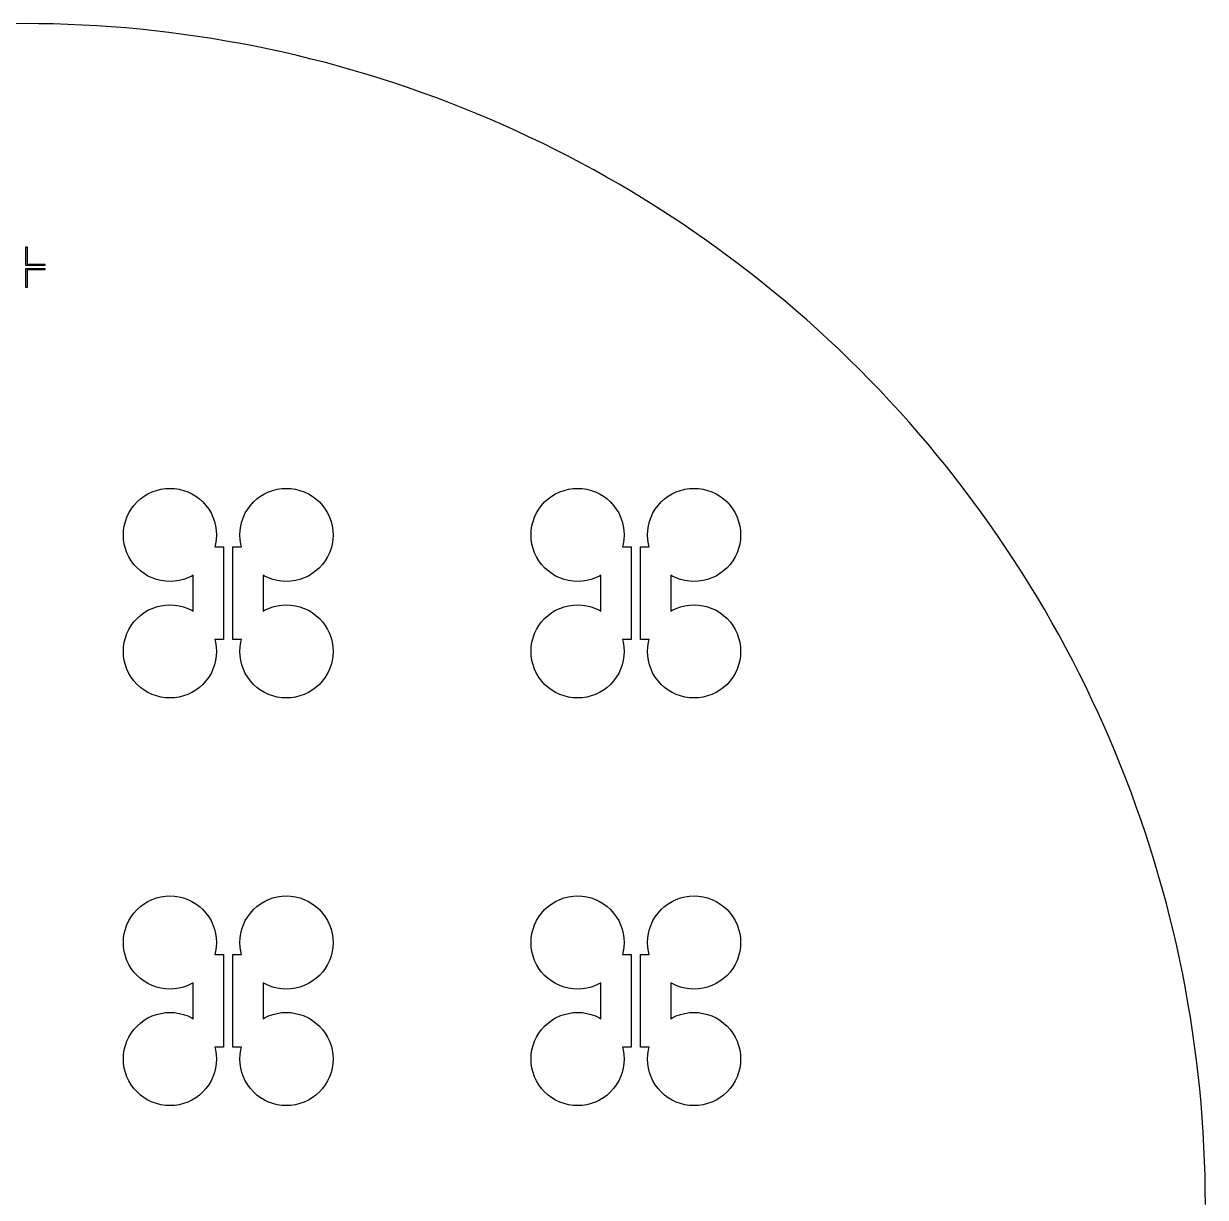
# Model space of a CAD drawing. Extents: x -18 to 83, y -18 to 83.
# Drawn here: x 32.2 to 83, y 32.6 to 83 of the extents above; entities that cross this region are included whole.
import ezdxf

# ---------------------------------------------------------------- set-up
doc = ezdxf.new("R2010")
doc.units = 0

msp = doc.modelspace()

# ---------------------------------------------------------------- linework, layer by layer
for p, q in [((32.25, 82.95), (31.6278, 82.9462)), ((32.8722, 82.9462), (32.25, 82.95)), ((33.4942, 82.9347), (32.8722, 82.9462)), ((34.1161, 82.9156), (33.4942, 82.9347)), ((34.7377, 82.8889), (34.1161, 82.9156)), ((35.3589, 82.8546), (34.7377, 82.8889)), ((35.9797, 82.8126), (35.3589, 82.8546)), ((36.5999, 82.763), (35.9797, 82.8126)), ((37.2195, 82.7059), (36.5999, 82.763)), ((37.8383, 82.6411), (37.2195, 82.7059)), ((38.4562, 82.5687), (37.8383, 82.6411)), ((39.0732, 82.4888), (38.4562, 82.5687)), ((39.6892, 82.4012), (39.0732, 82.4888)), ((40.3041, 82.3062), (39.6892, 82.4012)), ((40.9178, 82.2036), (40.3041, 82.3062)), ((41.5301, 82.0934), (40.9178, 82.2036)), ((42.1411, 81.9758), (41.5301, 82.0934)), ((42.7505, 81.8507), (42.1411, 81.9758)), ((43.3584, 81.7181), (42.7505, 81.8507)), ((43.9646, 81.578), (43.3584, 81.7181)), ((44.5691, 81.4306), (43.9646, 81.578)), ((45.1717, 81.2757), (44.5691, 81.4306)), ((45.7723, 81.1134), (45.1717, 81.2757)), ((46.3709, 80.9438), (45.7723, 81.1134)), ((46.9674, 80.7669), (46.3709, 80.9438)), ((47.5617, 80.5826), (46.9674, 80.7669)), ((48.1537, 80.3911), (47.5617, 80.5826)), ((48.7432, 80.1923), (48.1537, 80.3911)), ((49.3303, 79.9863), (48.7432, 80.1923)), ((49.9148, 79.7731), (49.3303, 79.9863)), ((50.4967, 79.5527), (49.9148, 79.7731)), ((51.0758, 79.3253), (50.4967, 79.5527)), ((51.652, 79.0907), (51.0758, 79.3253)), ((52.2254, 78.8491), (51.652, 79.0907)), ((52.7957, 78.6004), (52.2254, 78.8491)), ((53.363, 78.3448), (52.7957, 78.6004)), ((53.927, 78.0822), (53.363, 78.3448)), ((54.4878, 77.8128), (53.927, 78.0822)), ((55.0453, 77.5365), (54.4878, 77.8128)), ((55.5993, 77.2533), (55.0453, 77.5365)), ((56.1498, 76.9634), (55.5993, 77.2533)), ((56.6967, 76.6667), (56.1498, 76.9634)), ((57.2399, 76.3634), (56.6967, 76.6667)), ((57.7794, 76.0534), (57.2399, 76.3634)), ((58.315, 75.7368), (57.7794, 76.0534)), ((58.8467, 75.4137), (58.315, 75.7368)), ((59.3744, 75.0841), (58.8467, 75.4137)), ((59.898, 74.748), (59.3744, 75.0841)), ((60.4174, 74.4055), (59.898, 74.748)), ((60.9326, 74.0567), (60.4174, 74.4055)), ((61.4435, 73.7015), (60.9326, 74.0567)), ((61.95, 73.3402), (61.4435, 73.7015)), ((32.3125, 72.5625), (32.3125, 73.375)), ((32.3125, 73.375), (32.375, 73.375)), ((32.375, 73.375), (32.375, 72.625)), ((62.452, 72.9726), (61.95, 73.3402)), ((33.125, 72.5625), (32.3125, 72.5625)), ((32.375, 72.625), (33.125, 72.625)), ((33.125, 72.625), (33.125, 72.5625)), ((62.9494, 72.5989), (62.452, 72.9726)), ((63.4422, 72.2192), (62.9494, 72.5989)), ((32.3125, 71.625), (32.3125, 72.4375)), ((32.3125, 72.4375), (33.125, 72.4375)), ((33.125, 72.375), (32.375, 72.375)), ((32.375, 72.375), (32.375, 71.625)), ((33.125, 72.4375), (33.125, 72.375)), ((63.9304, 71.8334), (63.4422, 72.2192)), ((32.375, 71.625), (32.3125, 71.625)), ((64.4137, 71.4416), (63.9304, 71.8334)), ((64.8923, 71.044), (64.4137, 71.4416)), ((65.3659, 70.6405), (64.8923, 71.044)), ((65.8345, 70.2312), (65.3659, 70.6405)), ((66.298, 69.8162), (65.8345, 70.2312)), ((66.7565, 69.3956), (66.298, 69.8162)), ((67.2097, 68.9693), (66.7565, 69.3956)), ((67.6577, 68.5376), (67.2097, 68.9693)), ((68.1003, 68.1003), (67.6577, 68.5376)), ((68.5376, 67.6577), (68.1003, 68.1003)), ((68.9693, 67.2097), (68.5376, 67.6577)), ((69.3956, 66.7565), (68.9693, 67.2097)), ((69.8162, 66.298), (69.3956, 66.7565)), ((70.2312, 65.8345), (69.8162, 66.298)), ((70.6405, 65.3659), (70.2312, 65.8345)), ((71.044, 64.8923), (70.6405, 65.3659)), ((71.4416, 64.4137), (71.044, 64.8923)), ((71.8334, 63.9304), (71.4416, 64.4137)), ((72.2192, 63.4422), (71.8334, 63.9304)), ((72.5989, 62.9494), (72.2192, 63.4422)), ((37.7346, 62.8477), (37.9194, 62.9139)), ((37.9194, 62.9139), (38.1098, 62.9616)), ((38.1098, 62.9616), (38.304, 62.9904)), ((38.304, 62.9904), (38.5, 63)), ((38.5, 63), (38.696, 62.9904)), ((38.696, 62.9904), (38.8902, 62.9616)), ((38.8902, 62.9616), (39.0806, 62.9139)), ((39.0806, 62.9139), (39.2654, 62.8477)), ((42.7346, 62.8477), (42.9194, 62.9139)), ((42.9194, 62.9139), (43.1098, 62.9616)), ((43.1098, 62.9616), (43.304, 62.9904)), ((43.304, 62.9904), (43.5, 63)), ((43.5, 63), (43.696, 62.9904)), ((43.696, 62.9904), (43.8902, 62.9616)), ((43.8902, 62.9616), (44.0806, 62.9139)), ((44.0806, 62.9139), (44.2654, 62.8477)), ((55.2346, 62.8477), (55.4194, 62.9139)), ((55.4194, 62.9139), (55.6098, 62.9616)), ((55.6098, 62.9616), (55.804, 62.9904)), ((55.804, 62.9904), (56, 63)), ((56, 63), (56.196, 62.9904)), ((56.196, 62.9904), (56.3902, 62.9616)), ((56.3902, 62.9616), (56.5806, 62.9139)), ((56.5806, 62.9139), (56.7654, 62.8477)), ((60.2346, 62.8477), (60.4194, 62.9139)), ((60.4194, 62.9139), (60.6098, 62.9616)), ((60.6098, 62.9616), (60.804, 62.9904)), ((60.804, 62.9904), (61, 63)), ((61, 63), (61.196, 62.9904)), ((61.196, 62.9904), (61.3902, 62.9616)), ((61.3902, 62.9616), (61.5806, 62.9139)), ((61.5806, 62.9139), (61.7654, 62.8477)), ((72.9726, 62.452), (72.5989, 62.9494)), ((36.954, 62.2688), (37.0858, 62.4142)), ((37.0858, 62.4142), (37.2312, 62.546)), ((37.2312, 62.546), (37.3889, 62.6629)), ((37.3889, 62.6629), (37.5572, 62.7638)), ((37.5572, 62.7638), (37.7346, 62.8477)), ((39.2654, 62.8477), (39.4428, 62.7638)), ((39.4428, 62.7638), (39.6111, 62.6629)), ((39.6111, 62.6629), (39.7688, 62.546)), ((39.7688, 62.546), (39.9142, 62.4142)), ((39.9142, 62.4142), (40.046, 62.2688)), ((41.954, 62.2688), (42.0858, 62.4142)), ((42.0858, 62.4142), (42.2312, 62.546)), ((42.2312, 62.546), (42.3889, 62.6629)), ((42.3889, 62.6629), (42.5572, 62.7638)), ((42.5572, 62.7638), (42.7346, 62.8477)), ((44.2654, 62.8477), (44.4428, 62.7638)), ((44.4428, 62.7638), (44.6111, 62.6629)), ((44.6111, 62.6629), (44.7688, 62.546)), ((44.7688, 62.546), (44.9142, 62.4142)), ((44.9142, 62.4142), (45.046, 62.2688)), ((54.454, 62.2688), (54.5858, 62.4142)), ((54.5858, 62.4142), (54.7312, 62.546)), ((54.7312, 62.546), (54.8889, 62.6629)), ((54.8889, 62.6629), (55.0572, 62.7638)), ((55.0572, 62.7638), (55.2346, 62.8477)), ((56.7654, 62.8477), (56.9428, 62.7638)), ((56.9428, 62.7638), (57.1111, 62.6629)), ((57.1111, 62.6629), (57.2688, 62.546)), ((57.2688, 62.546), (57.4142, 62.4142)), ((57.4142, 62.4142), (57.546, 62.2688)), ((59.454, 62.2688), (59.5858, 62.4142)), ((59.5858, 62.4142), (59.7312, 62.546)), ((59.7312, 62.546), (59.8889, 62.6629)), ((59.8889, 62.6629), (60.0572, 62.7638)), ((60.0572, 62.7638), (60.2346, 62.8477)), ((61.7654, 62.8477), (61.9428, 62.7638)), ((61.9428, 62.7638), (62.1111, 62.6629)), ((62.1111, 62.6629), (62.2688, 62.546)), ((62.2688, 62.546), (62.4142, 62.4142)), ((62.4142, 62.4142), (62.546, 62.2688)), ((73.3402, 61.95), (72.9726, 62.452)), ((36.6523, 61.7654), (36.7362, 61.9428)), ((36.7362, 61.9428), (36.8371, 62.1111)), ((36.8371, 62.1111), (36.954, 62.2688)), ((40.046, 62.2688), (40.1629, 62.1111)), ((40.1629, 62.1111), (40.2639, 61.9428)), ((40.2639, 61.9428), (40.3478, 61.7654)), ((41.6522, 61.7654), (41.7361, 61.9428)), ((41.7361, 61.9428), (41.8371, 62.1111)), ((41.8371, 62.1111), (41.954, 62.2688)), ((45.046, 62.2688), (45.1629, 62.1111)), ((45.1629, 62.1111), (45.2638, 61.9428)), ((45.2638, 61.9428), (45.3477, 61.7654)), ((54.1523, 61.7654), (54.2362, 61.9428)), ((54.2362, 61.9428), (54.3371, 62.1111)), ((54.3371, 62.1111), (54.454, 62.2688)), ((57.546, 62.2688), (57.6629, 62.1111)), ((57.6629, 62.1111), (57.7639, 61.9428)), ((57.7639, 61.9428), (57.8478, 61.7654)), ((59.1522, 61.7654), (59.2361, 61.9428)), ((59.2361, 61.9428), (59.3371, 62.1111)), ((59.3371, 62.1111), (59.454, 62.2688)), ((62.546, 62.2688), (62.6629, 62.1111)), ((62.6629, 62.1111), (62.7638, 61.9428)), ((62.7638, 61.9428), (62.8477, 61.7654)), ((73.7015, 61.4435), (73.3402, 61.95)), ((36.5096, 61.196), (36.5384, 61.3902)), ((36.5384, 61.3902), (36.5861, 61.5806)), ((36.5861, 61.5806), (36.6523, 61.7654)), ((40.3478, 61.7654), (40.4139, 61.5806)), ((40.4139, 61.5806), (40.4616, 61.3902)), ((40.4616, 61.3902), (40.4904, 61.196)), ((41.5096, 61.196), (41.5384, 61.3902)), ((41.5384, 61.3902), (41.5861, 61.5806)), ((41.5861, 61.5806), (41.6522, 61.7654)), ((45.3477, 61.7654), (45.4139, 61.5806)), ((45.4139, 61.5806), (45.4616, 61.3902)), ((45.4616, 61.3902), (45.4904, 61.196)), ((54.0096, 61.196), (54.0384, 61.3902)), ((54.0384, 61.3902), (54.0861, 61.5806)), ((54.0861, 61.5806), (54.1523, 61.7654)), ((57.8478, 61.7654), (57.9139, 61.5806)), ((57.9139, 61.5806), (57.9616, 61.3902)), ((57.9616, 61.3902), (57.9904, 61.196)), ((59.0096, 61.196), (59.0384, 61.3902)), ((59.0384, 61.3902), (59.0861, 61.5806)), ((59.0861, 61.5806), (59.1522, 61.7654)), ((62.8477, 61.7654), (62.9139, 61.5806)), ((62.9139, 61.5806), (62.9616, 61.3902)), ((62.9616, 61.3902), (62.9904, 61.196)), ((74.0567, 60.9326), (73.7015, 61.4435)), ((36.5, 61), (36.5096, 61.196)), ((36.5096, 60.804), (36.5, 61)), ((40.4904, 61.196), (40.5, 61)), ((40.5, 61), (40.4904, 60.804)), ((41.5, 61), (41.5096, 61.196)), ((41.5096, 60.804), (41.5, 61)), ((45.4904, 61.196), (45.5, 61)), ((45.5, 61), (45.4904, 60.804)), ((54, 61), (54.0096, 61.196)), ((54.0096, 60.804), (54, 61)), ((57.9904, 61.196), (58, 61)), ((58, 61), (57.9904, 60.804)), ((59, 61), (59.0096, 61.196)), ((59.0096, 60.804), (59, 61)), ((62.9904, 61.196), (63, 61)), ((63, 61), (62.9904, 60.804)), ((74.4055, 60.4174), (74.0567, 60.9326)), ((36.5384, 60.6098), (36.5096, 60.804)), ((36.5861, 60.4194), (36.5384, 60.6098)), ((36.6523, 60.2346), (36.5861, 60.4194)), ((40.4616, 60.6098), (40.4303, 60.485)), ((40.4303, 60.485), (40.8, 60.485)), ((40.4904, 60.804), (40.4616, 60.6098)), ((40.8, 60.485), (40.8, 56.515)), ((41.2, 56.515), (41.2, 60.485)), ((41.2, 60.485), (41.5697, 60.485)), ((41.5384, 60.6098), (41.5096, 60.804)), ((41.5697, 60.485), (41.5384, 60.6098)), ((45.4139, 60.4194), (45.3477, 60.2346)), ((45.4616, 60.6098), (45.4139, 60.4194)), ((45.4904, 60.804), (45.4616, 60.6098)), ((54.0384, 60.6098), (54.0096, 60.804)), ((54.0861, 60.4194), (54.0384, 60.6098)), ((54.1523, 60.2346), (54.0861, 60.4194)), ((57.9616, 60.6098), (57.9303, 60.485)), ((57.9303, 60.485), (58.3, 60.485)), ((57.9904, 60.804), (57.9616, 60.6098)), ((58.3, 60.485), (58.3, 56.515)), ((58.7, 56.515), (58.7, 60.485)), ((58.7, 60.485), (59.0697, 60.485)), ((59.0384, 60.6098), (59.0096, 60.804)), ((59.0697, 60.485), (59.0384, 60.6098)), ((62.9139, 60.4194), (62.8477, 60.2346)), ((62.9616, 60.6098), (62.9139, 60.4194)), ((62.9904, 60.804), (62.9616, 60.6098)), ((74.748, 59.898), (74.4055, 60.4174)), ((36.7362, 60.0572), (36.6523, 60.2346)), ((36.8371, 59.8889), (36.7362, 60.0572)), ((36.954, 59.7312), (36.8371, 59.8889)), ((45.1629, 59.8889), (45.046, 59.7312)), ((45.2638, 60.0572), (45.1629, 59.8889)), ((45.3477, 60.2346), (45.2638, 60.0572)), ((54.2362, 60.0572), (54.1523, 60.2346)), ((54.3371, 59.8889), (54.2362, 60.0572)), ((54.454, 59.7312), (54.3371, 59.8889)), ((62.6629, 59.8889), (62.546, 59.7312)), ((62.7638, 60.0572), (62.6629, 59.8889)), ((62.8477, 60.2346), (62.7638, 60.0572)), ((75.0841, 59.3744), (74.748, 59.898)), ((37.0858, 59.5858), (36.954, 59.7312)), ((37.2312, 59.454), (37.0858, 59.5858)), ((37.3889, 59.3371), (37.2312, 59.454)), ((44.7688, 59.454), (44.6111, 59.3371)), ((44.9142, 59.5858), (44.7688, 59.454)), ((45.046, 59.7312), (44.9142, 59.5858)), ((54.5858, 59.5858), (54.454, 59.7312)), ((54.7312, 59.454), (54.5858, 59.5858)), ((54.8889, 59.3371), (54.7312, 59.454)), ((62.2688, 59.454), (62.1111, 59.3371)), ((62.4142, 59.5858), (62.2688, 59.454)), ((62.546, 59.7312), (62.4142, 59.5858)), ((75.4137, 58.8467), (75.0841, 59.3744)), ((37.5572, 59.2361), (37.3889, 59.3371)), ((37.7346, 59.1522), (37.5572, 59.2361)), ((37.9194, 59.0861), (37.7346, 59.1522)), ((38.1098, 59.0384), (37.9194, 59.0861)), ((38.304, 59.0096), (38.1098, 59.0384)), ((38.5, 59), (38.304, 59.0096)), ((38.696, 59.0096), (38.5, 59)), ((38.8902, 59.0384), (38.696, 59.0096)), ((39.0806, 59.0861), (38.8902, 59.0384)), ((39.2654, 59.1522), (39.0806, 59.0861)), ((39.4428, 59.2361), (39.2654, 59.1522)), ((39.5, 59.2704), (39.4428, 59.2361)), ((39.5, 57.7296), (39.5, 59.2704)), ((42.5572, 59.2361), (42.5, 59.2704)), ((42.5, 59.2704), (42.5, 57.7296)), ((42.7346, 59.1522), (42.5572, 59.2361)), ((42.9194, 59.0861), (42.7346, 59.1522)), ((43.1098, 59.0384), (42.9194, 59.0861)), ((43.304, 59.0096), (43.1098, 59.0384)), ((43.5, 59), (43.304, 59.0096)), ((43.696, 59.0096), (43.5, 59)), ((43.8902, 59.0384), (43.696, 59.0096)), ((44.0806, 59.0861), (43.8902, 59.0384)), ((44.2654, 59.1522), (44.0806, 59.0861)), ((44.4428, 59.2361), (44.2654, 59.1522)), ((44.6111, 59.3371), (44.4428, 59.2361)), ((55.0572, 59.2361), (54.8889, 59.3371)), ((55.2346, 59.1522), (55.0572, 59.2361)), ((55.4194, 59.0861), (55.2346, 59.1522)), ((55.6098, 59.0384), (55.4194, 59.0861)), ((55.804, 59.0096), (55.6098, 59.0384)), ((56, 59), (55.804, 59.0096)), ((56.196, 59.0096), (56, 59)), ((56.3902, 59.0384), (56.196, 59.0096)), ((56.5806, 59.0861), (56.3902, 59.0384)), ((56.7654, 59.1522), (56.5806, 59.0861)), ((56.9428, 59.2361), (56.7654, 59.1522)), ((57, 59.2704), (56.9428, 59.2361)), ((57, 57.7296), (57, 59.2704)), ((60.0572, 59.2361), (60, 59.2704)), ((60, 59.2704), (60, 57.7296)), ((60.2346, 59.1522), (60.0572, 59.2361)), ((60.4194, 59.0861), (60.2346, 59.1522)), ((60.6098, 59.0384), (60.4194, 59.0861)), ((60.804, 59.0096), (60.6098, 59.0384)), ((61, 59), (60.804, 59.0096)), ((61.196, 59.0096), (61, 59)), ((61.3902, 59.0384), (61.196, 59.0096)), ((61.5806, 59.0861), (61.3902, 59.0384)), ((61.7654, 59.1522), (61.5806, 59.0861)), ((61.9428, 59.2361), (61.7654, 59.1522)), ((62.1111, 59.3371), (61.9428, 59.2361)), ((75.7368, 58.315), (75.4137, 58.8467)), ((37.5572, 57.7639), (37.7346, 57.8478)), ((37.7346, 57.8478), (37.9194, 57.9139)), ((37.9194, 57.9139), (38.1098, 57.9616)), ((38.1098, 57.9616), (38.304, 57.9904)), ((38.304, 57.9904), (38.5, 58)), ((38.5, 58), (38.696, 57.9904)), ((38.696, 57.9904), (38.8902, 57.9616)), ((38.8902, 57.9616), (39.0806, 57.9139)), ((39.0806, 57.9139), (39.2654, 57.8478)), ((39.2654, 57.8478), (39.4428, 57.7639)), ((42.5572, 57.7639), (42.7346, 57.8478)), ((42.7346, 57.8478), (42.9194, 57.9139)), ((42.9194, 57.9139), (43.1098, 57.9616)), ((43.1098, 57.9616), (43.304, 57.9904)), ((43.304, 57.9904), (43.5, 58)), ((43.5, 58), (43.696, 57.9904)), ((43.696, 57.9904), (43.8902, 57.9616)), ((43.8902, 57.9616), (44.0806, 57.9139)), ((44.0806, 57.9139), (44.2654, 57.8478)), ((44.2654, 57.8478), (44.4428, 57.7639)), ((55.0572, 57.7639), (55.2346, 57.8478)), ((55.2346, 57.8478), (55.4194, 57.9139)), ((55.4194, 57.9139), (55.6098, 57.9616)), ((55.6098, 57.9616), (55.804, 57.9904)), ((55.804, 57.9904), (56, 58)), ((56, 58), (56.196, 57.9904)), ((56.196, 57.9904), (56.3902, 57.9616)), ((56.3902, 57.9616), (56.5806, 57.9139)), ((56.5806, 57.9139), (56.7654, 57.8478)), ((56.7654, 57.8478), (56.9428, 57.7639)), ((60.0572, 57.7639), (60.2346, 57.8478)), ((60.2346, 57.8478), (60.4194, 57.9139)), ((60.4194, 57.9139), (60.6098, 57.9616)), ((60.6098, 57.9616), (60.804, 57.9904)), ((60.804, 57.9904), (61, 58)), ((61, 58), (61.196, 57.9904)), ((61.196, 57.9904), (61.3902, 57.9616)), ((61.3902, 57.9616), (61.5806, 57.9139)), ((61.5806, 57.9139), (61.7654, 57.8478)), ((61.7654, 57.8478), (61.9428, 57.7639)), ((76.0534, 57.7794), (75.7368, 58.315)), ((36.954, 57.2688), (37.0858, 57.4142)), ((37.0858, 57.4142), (37.2312, 57.546)), ((37.2312, 57.546), (37.3889, 57.6629)), ((37.3889, 57.6629), (37.5572, 57.7639)), ((39.4428, 57.7639), (39.5, 57.7296)), ((42.5, 57.7296), (42.5572, 57.7639)), ((44.4428, 57.7639), (44.6111, 57.6629)), ((44.6111, 57.6629), (44.7688, 57.546)), ((44.7688, 57.546), (44.9142, 57.4142)), ((44.9142, 57.4142), (45.046, 57.2688)), ((54.454, 57.2688), (54.5858, 57.4142)), ((54.5858, 57.4142), (54.7312, 57.546)), ((54.7312, 57.546), (54.8889, 57.6629)), ((54.8889, 57.6629), (55.0572, 57.7639)), ((56.9428, 57.7639), (57, 57.7296)), ((60, 57.7296), (60.0572, 57.7639)), ((61.9428, 57.7639), (62.1111, 57.6629)), ((62.1111, 57.6629), (62.2688, 57.546)), ((62.2688, 57.546), (62.4142, 57.4142)), ((62.4142, 57.4142), (62.546, 57.2688)), ((76.3634, 57.2399), (76.0534, 57.7794)), ((36.6523, 56.7654), (36.7362, 56.9428)), ((36.7362, 56.9428), (36.8371, 57.1111)), ((36.8371, 57.1111), (36.954, 57.2688)), ((45.046, 57.2688), (45.1629, 57.1111)), ((45.1629, 57.1111), (45.2638, 56.9428)), ((45.2638, 56.9428), (45.3477, 56.7654)), ((54.1523, 56.7654), (54.2362, 56.9428)), ((54.2362, 56.9428), (54.3371, 57.1111)), ((54.3371, 57.1111), (54.454, 57.2688)), ((62.546, 57.2688), (62.6629, 57.1111)), ((62.6629, 57.1111), (62.7638, 56.9428)), ((62.7638, 56.9428), (62.8477, 56.7654)), ((76.6667, 56.6967), (76.3634, 57.2399)), ((36.5096, 56.196), (36.5384, 56.3902)), ((36.5384, 56.3902), (36.5861, 56.5806)), ((36.5861, 56.5806), (36.6523, 56.7654)), ((40.8, 56.515), (40.4303, 56.515)), ((40.4303, 56.515), (40.4616, 56.3902)), ((40.4616, 56.3902), (40.4904, 56.196)), ((41.5697, 56.515), (41.2, 56.515)), ((41.5096, 56.196), (41.5384, 56.3902)), ((41.5384, 56.3902), (41.5697, 56.515)), ((45.3477, 56.7654), (45.4139, 56.5806)), ((45.4139, 56.5806), (45.4616, 56.3902)), ((45.4616, 56.3902), (45.4904, 56.196)), ((54.0096, 56.196), (54.0384, 56.3902)), ((54.0384, 56.3902), (54.0861, 56.5806)), ((54.0861, 56.5806), (54.1523, 56.7654)), ((58.3, 56.515), (57.9303, 56.515)), ((57.9303, 56.515), (57.9616, 56.3902)), ((57.9616, 56.3902), (57.9904, 56.196)), ((59.0697, 56.515), (58.7, 56.515)), ((59.0096, 56.196), (59.0384, 56.3902)), ((59.0384, 56.3902), (59.0697, 56.515)), ((62.8477, 56.7654), (62.9139, 56.5806)), ((62.9139, 56.5806), (62.9616, 56.3902)), ((62.9616, 56.3902), (62.9904, 56.196)), ((76.9634, 56.1498), (76.6667, 56.6967)), ((36.5, 56), (36.5096, 56.196)), ((36.5096, 55.804), (36.5, 56)), ((40.4904, 56.196), (40.5, 56)), ((40.5, 56), (40.4904, 55.804)), ((41.5, 56), (41.5096, 56.196)), ((41.5096, 55.804), (41.5, 56)), ((45.4904, 56.196), (45.5, 56)), ((45.5, 56), (45.4904, 55.804)), ((54, 56), (54.0096, 56.196)), ((54.0096, 55.804), (54, 56)), ((57.9904, 56.196), (58, 56)), ((58, 56), (57.9904, 55.804)), ((59, 56), (59.0096, 56.196)), ((59.0096, 55.804), (59, 56)), ((62.9904, 56.196), (63, 56)), ((63, 56), (62.9904, 55.804)), ((77.2533, 55.5993), (76.9634, 56.1498)), ((36.5384, 55.6098), (36.5096, 55.804)), ((36.5861, 55.4194), (36.5384, 55.6098)), ((36.6523, 55.2346), (36.5861, 55.4194)), ((40.4139, 55.4194), (40.3478, 55.2346)), ((40.4616, 55.6098), (40.4139, 55.4194)), ((40.4904, 55.804), (40.4616, 55.6098)), ((41.5384, 55.6098), (41.5096, 55.804)), ((41.5861, 55.4194), (41.5384, 55.6098)), ((41.6522, 55.2346), (41.5861, 55.4194)), ((45.4139, 55.4194), (45.3477, 55.2346)), ((45.4616, 55.6098), (45.4139, 55.4194)), ((45.4904, 55.804), (45.4616, 55.6098)), ((54.0384, 55.6098), (54.0096, 55.804)), ((54.0861, 55.4194), (54.0384, 55.6098)), ((54.1523, 55.2346), (54.0861, 55.4194)), ((57.9139, 55.4194), (57.8478, 55.2346)), ((57.9616, 55.6098), (57.9139, 55.4194)), ((57.9904, 55.804), (57.9616, 55.6098)), ((59.0384, 55.6098), (59.0096, 55.804)), ((59.0861, 55.4194), (59.0384, 55.6098)), ((59.1522, 55.2346), (59.0861, 55.4194)), ((62.9139, 55.4194), (62.8477, 55.2346)), ((62.9616, 55.6098), (62.9139, 55.4194)), ((62.9904, 55.804), (62.9616, 55.6098)), ((77.5365, 55.0453), (77.2533, 55.5993)), ((36.7362, 55.0572), (36.6523, 55.2346)), ((36.8371, 54.8889), (36.7362, 55.0572)), ((36.954, 54.7312), (36.8371, 54.8889)), ((40.1629, 54.8889), (40.046, 54.7312)), ((40.2639, 55.0572), (40.1629, 54.8889)), ((40.3478, 55.2346), (40.2639, 55.0572)), ((41.7361, 55.0572), (41.6522, 55.2346)), ((41.8371, 54.8889), (41.7361, 55.0572)), ((41.954, 54.7312), (41.8371, 54.8889)), ((45.1629, 54.8889), (45.046, 54.7312)), ((45.2638, 55.0572), (45.1629, 54.8889)), ((45.3477, 55.2346), (45.2638, 55.0572)), ((54.2362, 55.0572), (54.1523, 55.2346)), ((54.3371, 54.8889), (54.2362, 55.0572)), ((54.454, 54.7312), (54.3371, 54.8889)), ((57.6629, 54.8889), (57.546, 54.7312)), ((57.7639, 55.0572), (57.6629, 54.8889)), ((57.8478, 55.2346), (57.7639, 55.0572)), ((59.2361, 55.0572), (59.1522, 55.2346)), ((59.3371, 54.8889), (59.2361, 55.0572)), ((59.454, 54.7312), (59.3371, 54.8889)), ((62.6629, 54.8889), (62.546, 54.7312)), ((62.7638, 55.0572), (62.6629, 54.8889)), ((62.8477, 55.2346), (62.7638, 55.0572)), ((77.8128, 54.4878), (77.5365, 55.0453)), ((37.0858, 54.5858), (36.954, 54.7312)), ((37.2312, 54.454), (37.0858, 54.5858)), ((37.3889, 54.3371), (37.2312, 54.454)), ((37.5572, 54.2362), (37.3889, 54.3371)), ((39.6111, 54.3371), (39.4428, 54.2362)), ((39.7688, 54.454), (39.6111, 54.3371)), ((39.9142, 54.5858), (39.7688, 54.454)), ((40.046, 54.7312), (39.9142, 54.5858)), ((42.0858, 54.5858), (41.954, 54.7312)), ((42.2312, 54.454), (42.0858, 54.5858)), ((42.3889, 54.3371), (42.2312, 54.454)), ((42.5572, 54.2362), (42.3889, 54.3371)), ((44.6111, 54.3371), (44.4428, 54.2362)), ((44.7688, 54.454), (44.6111, 54.3371)), ((44.9142, 54.5858), (44.7688, 54.454)), ((45.046, 54.7312), (44.9142, 54.5858)), ((54.5858, 54.5858), (54.454, 54.7312)), ((54.7312, 54.454), (54.5858, 54.5858)), ((54.8889, 54.3371), (54.7312, 54.454)), ((55.0572, 54.2362), (54.8889, 54.3371)), ((57.1111, 54.3371), (56.9428, 54.2362)), ((57.2688, 54.454), (57.1111, 54.3371)), ((57.4142, 54.5858), (57.2688, 54.454)), ((57.546, 54.7312), (57.4142, 54.5858)), ((59.5858, 54.5858), (59.454, 54.7312)), ((59.7312, 54.454), (59.5858, 54.5858)), ((59.8889, 54.3371), (59.7312, 54.454)), ((60.0572, 54.2362), (59.8889, 54.3371)), ((62.1111, 54.3371), (61.9428, 54.2362)), ((62.2688, 54.454), (62.1111, 54.3371)), ((62.4142, 54.5858), (62.2688, 54.454)), ((62.546, 54.7312), (62.4142, 54.5858)), ((78.0822, 53.927), (77.8128, 54.4878)), ((37.7346, 54.1523), (37.5572, 54.2362)), ((37.9194, 54.0861), (37.7346, 54.1523)), ((38.1098, 54.0384), (37.9194, 54.0861)), ((38.304, 54.0096), (38.1098, 54.0384)), ((38.5, 54), (38.304, 54.0096)), ((38.696, 54.0096), (38.5, 54)), ((38.8902, 54.0384), (38.696, 54.0096)), ((39.0806, 54.0861), (38.8902, 54.0384)), ((39.2654, 54.1523), (39.0806, 54.0861)), ((39.4428, 54.2362), (39.2654, 54.1523)), ((42.7346, 54.1523), (42.5572, 54.2362)), ((42.9194, 54.0861), (42.7346, 54.1523)), ((43.1098, 54.0384), (42.9194, 54.0861)), ((43.304, 54.0096), (43.1098, 54.0384)), ((43.5, 54), (43.304, 54.0096)), ((43.696, 54.0096), (43.5, 54)), ((43.8902, 54.0384), (43.696, 54.0096)), ((44.0806, 54.0861), (43.8902, 54.0384)), ((44.2654, 54.1523), (44.0806, 54.0861)), ((44.4428, 54.2362), (44.2654, 54.1523)), ((55.2346, 54.1523), (55.0572, 54.2362)), ((55.4194, 54.0861), (55.2346, 54.1523)), ((55.6098, 54.0384), (55.4194, 54.0861)), ((55.804, 54.0096), (55.6098, 54.0384)), ((56, 54), (55.804, 54.0096)), ((56.196, 54.0096), (56, 54)), ((56.3902, 54.0384), (56.196, 54.0096)), ((56.5806, 54.0861), (56.3902, 54.0384)), ((56.7654, 54.1523), (56.5806, 54.0861)), ((56.9428, 54.2362), (56.7654, 54.1523)), ((60.2346, 54.1523), (60.0572, 54.2362)), ((60.4194, 54.0861), (60.2346, 54.1523)), ((60.6098, 54.0384), (60.4194, 54.0861)), ((60.804, 54.0096), (60.6098, 54.0384)), ((61, 54), (60.804, 54.0096)), ((61.196, 54.0096), (61, 54)), ((61.3902, 54.0384), (61.196, 54.0096)), ((61.5806, 54.0861), (61.3902, 54.0384)), ((61.7654, 54.1523), (61.5806, 54.0861)), ((61.9428, 54.2362), (61.7654, 54.1523)), ((78.3448, 53.363), (78.0822, 53.927)), ((78.6004, 52.7957), (78.3448, 53.363)), ((78.8491, 52.2254), (78.6004, 52.7957)), ((79.0907, 51.652), (78.8491, 52.2254)), ((79.3253, 51.0758), (79.0907, 51.652)), ((79.5527, 50.4967), (79.3253, 51.0758)), ((79.7731, 49.9148), (79.5527, 50.4967)), ((79.9863, 49.3303), (79.7731, 49.9148)), ((80.1923, 48.7432), (79.9863, 49.3303)), ((80.3911, 48.1537), (80.1923, 48.7432)), ((80.5826, 47.5617), (80.3911, 48.1537)), ((80.7669, 46.9674), (80.5826, 47.5617)), ((80.9438, 46.3709), (80.7669, 46.9674)), ((81.1134, 45.7723), (80.9438, 46.3709)), ((81.2757, 45.1717), (81.1134, 45.7723)), ((37.2312, 45.046), (37.3889, 45.1629)), ((37.3889, 45.1629), (37.5572, 45.2638)), ((37.5572, 45.2638), (37.7346, 45.3477)), ((37.7346, 45.3477), (37.9194, 45.4139)), ((37.9194, 45.4139), (38.1098, 45.4616)), ((38.1098, 45.4616), (38.304, 45.4904)), ((38.304, 45.4904), (38.5, 45.5)), ((38.5, 45.5), (38.696, 45.4904)), ((38.696, 45.4904), (38.8902, 45.4616)), ((38.8902, 45.4616), (39.0806, 45.4139)), ((39.0806, 45.4139), (39.2654, 45.3477)), ((39.2654, 45.3477), (39.4428, 45.2638)), ((39.4428, 45.2638), (39.6111, 45.1629)), ((39.6111, 45.1629), (39.7688, 45.046)), ((42.2312, 45.046), (42.3889, 45.1629)), ((42.3889, 45.1629), (42.5572, 45.2638)), ((42.5572, 45.2638), (42.7346, 45.3477)), ((42.7346, 45.3477), (42.9194, 45.4139)), ((42.9194, 45.4139), (43.1098, 45.4616)), ((43.1098, 45.4616), (43.304, 45.4904)), ((43.304, 45.4904), (43.5, 45.5)), ((43.5, 45.5), (43.696, 45.4904)), ((43.696, 45.4904), (43.8902, 45.4616)), ((43.8902, 45.4616), (44.0806, 45.4139)), ((44.0806, 45.4139), (44.2654, 45.3477)), ((44.2654, 45.3477), (44.4428, 45.2638)), ((44.4428, 45.2638), (44.6111, 45.1629)), ((44.6111, 45.1629), (44.7688, 45.046)), ((54.7312, 45.046), (54.8889, 45.1629)), ((54.8889, 45.1629), (55.0572, 45.2638)), ((55.0572, 45.2638), (55.2346, 45.3477)), ((55.2346, 45.3477), (55.4194, 45.4139)), ((55.4194, 45.4139), (55.6098, 45.4616)), ((55.6098, 45.4616), (55.804, 45.4904)), ((55.804, 45.4904), (56, 45.5)), ((56, 45.5), (56.196, 45.4904)), ((56.196, 45.4904), (56.3902, 45.4616)), ((56.3902, 45.4616), (56.5806, 45.4139)), ((56.5806, 45.4139), (56.7654, 45.3477)), ((56.7654, 45.3477), (56.9428, 45.2638)), ((56.9428, 45.2638), (57.1111, 45.1629)), ((57.1111, 45.1629), (57.2688, 45.046)), ((59.7312, 45.046), (59.8889, 45.1629)), ((59.8889, 45.1629), (60.0572, 45.2638)), ((60.0572, 45.2638), (60.2346, 45.3477)), ((60.2346, 45.3477), (60.4194, 45.4139)), ((60.4194, 45.4139), (60.6098, 45.4616)), ((60.6098, 45.4616), (60.804, 45.4904)), ((60.804, 45.4904), (61, 45.5)), ((61, 45.5), (61.196, 45.4904)), ((61.196, 45.4904), (61.3902, 45.4616)), ((61.3902, 45.4616), (61.5806, 45.4139)), ((61.5806, 45.4139), (61.7654, 45.3477)), ((61.7654, 45.3477), (61.9428, 45.2638)), ((61.9428, 45.2638), (62.1111, 45.1629)), ((62.1111, 45.1629), (62.2688, 45.046)), ((81.4306, 44.5691), (81.2757, 45.1717)), ((36.8371, 44.6111), (36.954, 44.7688)), ((36.954, 44.7688), (37.0858, 44.9142)), ((37.0858, 44.9142), (37.2312, 45.046)), ((39.7688, 45.046), (39.9142, 44.9142)), ((39.9142, 44.9142), (40.046, 44.7688)), ((40.046, 44.7688), (40.1629, 44.6111)), ((41.8371, 44.6111), (41.954, 44.7688)), ((41.954, 44.7688), (42.0858, 44.9142)), ((42.0858, 44.9142), (42.2312, 45.046)), ((44.7688, 45.046), (44.9142, 44.9142)), ((44.9142, 44.9142), (45.046, 44.7688)), ((45.046, 44.7688), (45.1629, 44.6111)), ((54.3371, 44.6111), (54.454, 44.7688)), ((54.454, 44.7688), (54.5858, 44.9142)), ((54.5858, 44.9142), (54.7312, 45.046)), ((57.2688, 45.046), (57.4142, 44.9142)), ((57.4142, 44.9142), (57.546, 44.7688)), ((57.546, 44.7688), (57.6629, 44.6111)), ((59.3371, 44.6111), (59.454, 44.7688)), ((59.454, 44.7688), (59.5858, 44.9142)), ((59.5858, 44.9142), (59.7312, 45.046)), ((62.2688, 45.046), (62.4142, 44.9142)), ((62.4142, 44.9142), (62.546, 44.7688)), ((62.546, 44.7688), (62.6629, 44.6111)), ((36.5861, 44.0806), (36.6523, 44.2654)), ((36.6523, 44.2654), (36.7362, 44.4428)), ((36.7362, 44.4428), (36.8371, 44.6111)), ((40.1629, 44.6111), (40.2639, 44.4428)), ((40.2639, 44.4428), (40.3478, 44.2654)), ((40.3478, 44.2654), (40.4139, 44.0806)), ((41.5861, 44.0806), (41.6522, 44.2654)), ((41.6522, 44.2654), (41.7361, 44.4428)), ((41.7361, 44.4428), (41.8371, 44.6111)), ((45.1629, 44.6111), (45.2638, 44.4428)), ((45.2638, 44.4428), (45.3477, 44.2654)), ((45.3477, 44.2654), (45.4139, 44.0806)), ((54.0861, 44.0806), (54.1523, 44.2654)), ((54.1523, 44.2654), (54.2362, 44.4428)), ((54.2362, 44.4428), (54.3371, 44.6111)), ((57.6629, 44.6111), (57.7639, 44.4428)), ((57.7639, 44.4428), (57.8478, 44.2654)), ((57.8478, 44.2654), (57.9139, 44.0806)), ((59.0861, 44.0806), (59.1522, 44.2654)), ((59.1522, 44.2654), (59.2361, 44.4428)), ((59.2361, 44.4428), (59.3371, 44.6111)), ((62.6629, 44.6111), (62.7638, 44.4428)), ((62.7638, 44.4428), (62.8477, 44.2654)), ((62.8477, 44.2654), (62.9139, 44.0806)), ((81.578, 43.9646), (81.4306, 44.5691)), ((36.5, 43.5), (36.5096, 43.696)), ((36.5096, 43.696), (36.5384, 43.8902)), ((36.5384, 43.8902), (36.5861, 44.0806)), ((40.4139, 44.0806), (40.4616, 43.8902)), ((40.4616, 43.8902), (40.4904, 43.696)), ((40.4904, 43.696), (40.5, 43.5)), ((41.5, 43.5), (41.5096, 43.696)), ((41.5096, 43.696), (41.5384, 43.8902)), ((41.5384, 43.8902), (41.5861, 44.0806)), ((45.4139, 44.0806), (45.4616, 43.8902)), ((45.4616, 43.8902), (45.4904, 43.696)), ((45.4904, 43.696), (45.5, 43.5)), ((54, 43.5), (54.0096, 43.696)), ((54.0096, 43.696), (54.0384, 43.8902)), ((54.0384, 43.8902), (54.0861, 44.0806)), ((57.9139, 44.0806), (57.9616, 43.8902)), ((57.9616, 43.8902), (57.9904, 43.696)), ((57.9904, 43.696), (58, 43.5)), ((59, 43.5), (59.0096, 43.696)), ((59.0096, 43.696), (59.0384, 43.8902)), ((59.0384, 43.8902), (59.0861, 44.0806)), ((62.9139, 44.0806), (62.9616, 43.8902)), ((62.9616, 43.8902), (62.9904, 43.696)), ((62.9904, 43.696), (63, 43.5)), ((81.7181, 43.3584), (81.578, 43.9646)), ((36.5096, 43.304), (36.5, 43.5)), ((36.5384, 43.1098), (36.5096, 43.304)), ((40.4904, 43.304), (40.4616, 43.1098)), ((40.5, 43.5), (40.4904, 43.304)), ((41.5096, 43.304), (41.5, 43.5)), ((41.5384, 43.1098), (41.5096, 43.304)), ((45.4904, 43.304), (45.4616, 43.1098)), ((45.5, 43.5), (45.4904, 43.304)), ((54.0096, 43.304), (54, 43.5)), ((54.0384, 43.1098), (54.0096, 43.304)), ((57.9904, 43.304), (57.9616, 43.1098)), ((58, 43.5), (57.9904, 43.304)), ((59.0096, 43.304), (59, 43.5)), ((59.0384, 43.1098), (59.0096, 43.304)), ((62.9904, 43.304), (62.9616, 43.1098)), ((63, 43.5), (62.9904, 43.304)), ((81.8507, 42.7505), (81.7181, 43.3584)), ((36.5861, 42.9194), (36.5384, 43.1098)), ((36.6523, 42.7346), (36.5861, 42.9194)), ((36.7362, 42.5572), (36.6523, 42.7346)), ((40.4616, 43.1098), (40.4303, 42.985)), ((40.4303, 42.985), (40.8, 42.985)), ((40.8, 42.985), (40.8, 39.015)), ((41.2, 39.015), (41.2, 42.985)), ((41.2, 42.985), (41.5697, 42.985)), ((41.5697, 42.985), (41.5384, 43.1098)), ((45.3477, 42.7346), (45.2638, 42.5572)), ((45.4139, 42.9194), (45.3477, 42.7346)), ((45.4616, 43.1098), (45.4139, 42.9194)), ((54.0861, 42.9194), (54.0384, 43.1098)), ((54.1523, 42.7346), (54.0861, 42.9194)), ((54.2362, 42.5572), (54.1523, 42.7346)), ((57.9616, 43.1098), (57.9303, 42.985)), ((57.9303, 42.985), (58.3, 42.985)), ((58.3, 42.985), (58.3, 39.015)), ((58.7, 39.015), (58.7, 42.985)), ((58.7, 42.985), (59.0697, 42.985)), ((59.0697, 42.985), (59.0384, 43.1098)), ((62.8477, 42.7346), (62.7638, 42.5572)), ((62.9139, 42.9194), (62.8477, 42.7346)), ((62.9616, 43.1098), (62.9139, 42.9194)), ((81.9758, 42.1411), (81.8507, 42.7505)), ((36.8371, 42.3889), (36.7362, 42.5572)), ((36.954, 42.2312), (36.8371, 42.3889)), ((37.0858, 42.0858), (36.954, 42.2312)), ((45.046, 42.2312), (44.9142, 42.0858)), ((45.1629, 42.3889), (45.046, 42.2312)), ((45.2638, 42.5572), (45.1629, 42.3889)), ((54.3371, 42.3889), (54.2362, 42.5572)), ((54.454, 42.2312), (54.3371, 42.3889)), ((54.5858, 42.0858), (54.454, 42.2312)), ((62.546, 42.2312), (62.4142, 42.0858)), ((62.6629, 42.3889), (62.546, 42.2312)), ((62.7638, 42.5572), (62.6629, 42.3889)), ((82.0934, 41.5301), (81.9758, 42.1411)), ((37.2312, 41.954), (37.0858, 42.0858)), ((37.3889, 41.8371), (37.2312, 41.954)), ((37.5572, 41.7361), (37.3889, 41.8371)), ((37.7346, 41.6522), (37.5572, 41.7361)), ((37.9194, 41.5861), (37.7346, 41.6522)), ((39.2654, 41.6522), (39.0806, 41.5861)), ((39.4428, 41.7361), (39.2654, 41.6522)), ((39.5, 41.7704), (39.4428, 41.7361)), ((39.5, 40.2296), (39.5, 41.7704)), ((42.5572, 41.7361), (42.5, 41.7704)), ((42.5, 41.7704), (42.5, 40.2296)), ((42.7346, 41.6522), (42.5572, 41.7361)), ((42.9194, 41.5861), (42.7346, 41.6522)), ((44.2654, 41.6522), (44.0806, 41.5861)), ((44.4428, 41.7361), (44.2654, 41.6522)), ((44.6111, 41.8371), (44.4428, 41.7361)), ((44.7688, 41.954), (44.6111, 41.8371)), ((44.9142, 42.0858), (44.7688, 41.954)), ((54.7312, 41.954), (54.5858, 42.0858)), ((54.8889, 41.8371), (54.7312, 41.954)), ((55.0572, 41.7361), (54.8889, 41.8371)), ((55.2346, 41.6522), (55.0572, 41.7361)), ((55.4194, 41.5861), (55.2346, 41.6522)), ((56.7654, 41.6522), (56.5806, 41.5861)), ((56.9428, 41.7361), (56.7654, 41.6522)), ((57, 41.7704), (56.9428, 41.7361)), ((57, 40.2296), (57, 41.7704)), ((60.0572, 41.7361), (60, 41.7704)), ((60, 41.7704), (60, 40.2296)), ((60.2346, 41.6522), (60.0572, 41.7361)), ((60.4194, 41.5861), (60.2346, 41.6522)), ((61.7654, 41.6522), (61.5806, 41.5861)), ((61.9428, 41.7361), (61.7654, 41.6522)), ((62.1111, 41.8371), (61.9428, 41.7361)), ((62.2688, 41.954), (62.1111, 41.8371)), ((62.4142, 42.0858), (62.2688, 41.954)), ((38.1098, 41.5384), (37.9194, 41.5861)), ((38.304, 41.5096), (38.1098, 41.5384)), ((38.5, 41.5), (38.304, 41.5096)), ((38.696, 41.5096), (38.5, 41.5)), ((38.8902, 41.5384), (38.696, 41.5096)), ((39.0806, 41.5861), (38.8902, 41.5384)), ((43.1098, 41.5384), (42.9194, 41.5861)), ((43.304, 41.5096), (43.1098, 41.5384)), ((43.5, 41.5), (43.304, 41.5096)), ((43.696, 41.5096), (43.5, 41.5)), ((43.8902, 41.5384), (43.696, 41.5096)), ((44.0806, 41.5861), (43.8902, 41.5384)), ((55.6098, 41.5384), (55.4194, 41.5861)), ((55.804, 41.5096), (55.6098, 41.5384)), ((56, 41.5), (55.804, 41.5096)), ((56.196, 41.5096), (56, 41.5)), ((56.3902, 41.5384), (56.196, 41.5096)), ((56.5806, 41.5861), (56.3902, 41.5384)), ((60.6098, 41.5384), (60.4194, 41.5861)), ((60.804, 41.5096), (60.6098, 41.5384)), ((61, 41.5), (60.804, 41.5096)), ((61.196, 41.5096), (61, 41.5)), ((61.3902, 41.5384), (61.196, 41.5096)), ((61.5806, 41.5861), (61.3902, 41.5384)), ((82.2036, 40.9178), (82.0934, 41.5301)), ((82.3062, 40.3041), (82.2036, 40.9178)), ((37.2312, 40.046), (37.3889, 40.1629)), ((37.3889, 40.1629), (37.5572, 40.2639)), ((37.5572, 40.2639), (37.7346, 40.3478)), ((37.7346, 40.3478), (37.9194, 40.4139)), ((37.9194, 40.4139), (38.1098, 40.4616)), ((38.1098, 40.4616), (38.304, 40.4904)), ((38.304, 40.4904), (38.5, 40.5)), ((38.5, 40.5), (38.696, 40.4904)), ((38.696, 40.4904), (38.8902, 40.4616)), ((38.8902, 40.4616), (39.0806, 40.4139)), ((39.0806, 40.4139), (39.2654, 40.3478)), ((39.2654, 40.3478), (39.4428, 40.2639)), ((39.4428, 40.2639), (39.5, 40.2296)), ((42.5, 40.2296), (42.5572, 40.2639)), ((42.5572, 40.2639), (42.7346, 40.3478)), ((42.7346, 40.3478), (42.9194, 40.4139)), ((42.9194, 40.4139), (43.1098, 40.4616)), ((43.1098, 40.4616), (43.304, 40.4904)), ((43.304, 40.4904), (43.5, 40.5)), ((43.5, 40.5), (43.696, 40.4904)), ((43.696, 40.4904), (43.8902, 40.4616)), ((43.8902, 40.4616), (44.0806, 40.4139)), ((44.0806, 40.4139), (44.2654, 40.3478)), ((44.2654, 40.3478), (44.4428, 40.2639)), ((44.4428, 40.2639), (44.6111, 40.1629)), ((44.6111, 40.1629), (44.7688, 40.046)), ((54.7312, 40.046), (54.8889, 40.1629)), ((54.8889, 40.1629), (55.0572, 40.2639)), ((55.0572, 40.2639), (55.2346, 40.3478)), ((55.2346, 40.3478), (55.4194, 40.4139)), ((55.4194, 40.4139), (55.6098, 40.4616)), ((55.6098, 40.4616), (55.804, 40.4904)), ((55.804, 40.4904), (56, 40.5)), ((56, 40.5), (56.196, 40.4904)), ((56.196, 40.4904), (56.3902, 40.4616)), ((56.3902, 40.4616), (56.5806, 40.4139)), ((56.5806, 40.4139), (56.7654, 40.3478)), ((56.7654, 40.3478), (56.9428, 40.2639)), ((56.9428, 40.2639), (57, 40.2296)), ((60, 40.2296), (60.0572, 40.2639)), ((60.0572, 40.2639), (60.2346, 40.3478)), ((60.2346, 40.3478), (60.4194, 40.4139)), ((60.4194, 40.4139), (60.6098, 40.4616)), ((60.6098, 40.4616), (60.804, 40.4904)), ((60.804, 40.4904), (61, 40.5)), ((61, 40.5), (61.196, 40.4904)), ((61.196, 40.4904), (61.3902, 40.4616)), ((61.3902, 40.4616), (61.5806, 40.4139)), ((61.5806, 40.4139), (61.7654, 40.3478)), ((61.7654, 40.3478), (61.9428, 40.2639)), ((61.9428, 40.2639), (62.1111, 40.1629)), ((62.1111, 40.1629), (62.2688, 40.046)), ((82.4012, 39.6892), (82.3062, 40.3041)), ((36.7362, 39.4428), (36.8371, 39.6111)), ((36.8371, 39.6111), (36.954, 39.7688)), ((36.954, 39.7688), (37.0858, 39.9142)), ((37.0858, 39.9142), (37.2312, 40.046)), ((44.7688, 40.046), (44.9142, 39.9142)), ((44.9142, 39.9142), (45.046, 39.7688)), ((45.046, 39.7688), (45.1629, 39.6111)), ((45.1629, 39.6111), (45.2638, 39.4428)), ((54.2362, 39.4428), (54.3371, 39.6111)), ((54.3371, 39.6111), (54.454, 39.7688)), ((54.454, 39.7688), (54.5858, 39.9142)), ((54.5858, 39.9142), (54.7312, 40.046)), ((62.2688, 40.046), (62.4142, 39.9142)), ((62.4142, 39.9142), (62.546, 39.7688)), ((62.546, 39.7688), (62.6629, 39.6111)), ((62.6629, 39.6111), (62.7638, 39.4428)), ((82.4888, 39.0732), (82.4012, 39.6892)), ((36.5384, 38.8902), (36.5861, 39.0806)), ((36.5861, 39.0806), (36.6523, 39.2654)), ((36.6523, 39.2654), (36.7362, 39.4428)), ((45.2638, 39.4428), (45.3477, 39.2654)), ((45.3477, 39.2654), (45.4139, 39.0806)), ((45.4139, 39.0806), (45.4616, 38.8902)), ((54.0384, 38.8902), (54.0861, 39.0806)), ((54.0861, 39.0806), (54.1523, 39.2654)), ((54.1523, 39.2654), (54.2362, 39.4428)), ((62.7638, 39.4428), (62.8477, 39.2654)), ((62.8477, 39.2654), (62.9139, 39.0806)), ((62.9139, 39.0806), (62.9616, 38.8902)), ((82.5687, 38.4562), (82.4888, 39.0732)), ((36.5, 38.5), (36.5096, 38.696)), ((36.5096, 38.696), (36.5384, 38.8902)), ((40.8, 39.015), (40.4303, 39.015)), ((40.4303, 39.015), (40.4616, 38.8902)), ((40.4616, 38.8902), (40.4904, 38.696)), ((40.4904, 38.696), (40.5, 38.5)), ((41.5697, 39.015), (41.2, 39.015)), ((41.5, 38.5), (41.5096, 38.696)), ((41.5096, 38.696), (41.5384, 38.8902)), ((41.5384, 38.8902), (41.5697, 39.015)), ((45.4616, 38.8902), (45.4904, 38.696)), ((45.4904, 38.696), (45.5, 38.5)), ((54, 38.5), (54.0096, 38.696)), ((54.0096, 38.696), (54.0384, 38.8902)), ((58.3, 39.015), (57.9303, 39.015)), ((57.9303, 39.015), (57.9616, 38.8902)), ((57.9616, 38.8902), (57.9904, 38.696)), ((57.9904, 38.696), (58, 38.5)), ((59.0697, 39.015), (58.7, 39.015)), ((59, 38.5), (59.0096, 38.696)), ((59.0096, 38.696), (59.0384, 38.8902)), ((59.0384, 38.8902), (59.0697, 39.015)), ((62.9616, 38.8902), (62.9904, 38.696)), ((62.9904, 38.696), (63, 38.5)), ((36.5096, 38.304), (36.5, 38.5)), ((36.5384, 38.1098), (36.5096, 38.304)), ((36.5861, 37.9194), (36.5384, 38.1098)), ((40.4616, 38.1098), (40.4139, 37.9194)), ((40.4904, 38.304), (40.4616, 38.1098)), ((40.5, 38.5), (40.4904, 38.304)), ((41.5096, 38.304), (41.5, 38.5)), ((41.5384, 38.1098), (41.5096, 38.304)), ((41.5861, 37.9194), (41.5384, 38.1098)), ((45.4616, 38.1098), (45.4139, 37.9194)), ((45.4904, 38.304), (45.4616, 38.1098)), ((45.5, 38.5), (45.4904, 38.304)), ((54.0096, 38.304), (54, 38.5)), ((54.0384, 38.1098), (54.0096, 38.304)), ((54.0861, 37.9194), (54.0384, 38.1098)), ((57.9616, 38.1098), (57.9139, 37.9194)), ((57.9904, 38.304), (57.9616, 38.1098)), ((58, 38.5), (57.9904, 38.304)), ((59.0096, 38.304), (59, 38.5)), ((59.0384, 38.1098), (59.0096, 38.304)), ((59.0861, 37.9194), (59.0384, 38.1098)), ((62.9616, 38.1098), (62.9139, 37.9194)), ((62.9904, 38.304), (62.9616, 38.1098)), ((63, 38.5), (62.9904, 38.304)), ((82.6411, 37.8383), (82.5687, 38.4562)), ((36.6523, 37.7346), (36.5861, 37.9194)), ((36.7362, 37.5572), (36.6523, 37.7346)), ((36.8371, 37.3889), (36.7362, 37.5572)), ((40.2639, 37.5572), (40.1629, 37.3889)), ((40.3478, 37.7346), (40.2639, 37.5572)), ((40.4139, 37.9194), (40.3478, 37.7346)), ((41.6522, 37.7346), (41.5861, 37.9194)), ((41.7361, 37.5572), (41.6522, 37.7346)), ((41.8371, 37.3889), (41.7361, 37.5572)), ((45.2638, 37.5572), (45.1629, 37.3889)), ((45.3477, 37.7346), (45.2638, 37.5572)), ((45.4139, 37.9194), (45.3477, 37.7346)), ((54.1523, 37.7346), (54.0861, 37.9194)), ((54.2362, 37.5572), (54.1523, 37.7346)), ((54.3371, 37.3889), (54.2362, 37.5572)), ((57.7639, 37.5572), (57.6629, 37.3889)), ((57.8478, 37.7346), (57.7639, 37.5572)), ((57.9139, 37.9194), (57.8478, 37.7346)), ((59.1522, 37.7346), (59.0861, 37.9194)), ((59.2361, 37.5572), (59.1522, 37.7346)), ((59.3371, 37.3889), (59.2361, 37.5572)), ((62.7638, 37.5572), (62.6629, 37.3889)), ((62.8477, 37.7346), (62.7638, 37.5572)), ((62.9139, 37.9194), (62.8477, 37.7346)), ((82.7059, 37.2195), (82.6411, 37.8383)), ((36.954, 37.2312), (36.8371, 37.3889)), ((37.0858, 37.0858), (36.954, 37.2312)), ((37.2312, 36.954), (37.0858, 37.0858)), ((39.9142, 37.0858), (39.7688, 36.954)), ((40.046, 37.2312), (39.9142, 37.0858)), ((40.1629, 37.3889), (40.046, 37.2312)), ((41.954, 37.2312), (41.8371, 37.3889)), ((42.0858, 37.0858), (41.954, 37.2312)), ((42.2312, 36.954), (42.0858, 37.0858)), ((44.9142, 37.0858), (44.7688, 36.954)), ((45.046, 37.2312), (44.9142, 37.0858)), ((45.1629, 37.3889), (45.046, 37.2312)), ((54.454, 37.2312), (54.3371, 37.3889)), ((54.5858, 37.0858), (54.454, 37.2312)), ((54.7312, 36.954), (54.5858, 37.0858)), ((57.4142, 37.0858), (57.2688, 36.954)), ((57.546, 37.2312), (57.4142, 37.0858)), ((57.6629, 37.3889), (57.546, 37.2312)), ((59.454, 37.2312), (59.3371, 37.3889)), ((59.5858, 37.0858), (59.454, 37.2312)), ((59.7312, 36.954), (59.5858, 37.0858)), ((62.4142, 37.0858), (62.2688, 36.954)), ((62.546, 37.2312), (62.4142, 37.0858)), ((62.6629, 37.3889), (62.546, 37.2312)), ((82.763, 36.5999), (82.7059, 37.2195)), ((37.3889, 36.8371), (37.2312, 36.954)), ((37.5572, 36.7362), (37.3889, 36.8371)), ((37.7346, 36.6523), (37.5572, 36.7362)), ((37.9194, 36.5861), (37.7346, 36.6523)), ((38.1098, 36.5384), (37.9194, 36.5861)), ((38.304, 36.5096), (38.1098, 36.5384)), ((38.8902, 36.5384), (38.696, 36.5096)), ((39.0806, 36.5861), (38.8902, 36.5384)), ((39.2654, 36.6523), (39.0806, 36.5861)), ((39.4428, 36.7362), (39.2654, 36.6523)), ((39.6111, 36.8371), (39.4428, 36.7362)), ((39.7688, 36.954), (39.6111, 36.8371)), ((42.3889, 36.8371), (42.2312, 36.954)), ((42.5572, 36.7362), (42.3889, 36.8371)), ((42.7346, 36.6523), (42.5572, 36.7362)), ((42.9194, 36.5861), (42.7346, 36.6523)), ((43.1098, 36.5384), (42.9194, 36.5861)), ((43.304, 36.5096), (43.1098, 36.5384)), ((43.8902, 36.5384), (43.696, 36.5096)), ((44.0806, 36.5861), (43.8902, 36.5384)), ((44.2654, 36.6523), (44.0806, 36.5861)), ((44.4428, 36.7362), (44.2654, 36.6523)), ((44.6111, 36.8371), (44.4428, 36.7362)), ((44.7688, 36.954), (44.6111, 36.8371)), ((54.8889, 36.8371), (54.7312, 36.954)), ((55.0572, 36.7362), (54.8889, 36.8371)), ((55.2346, 36.6523), (55.0572, 36.7362)), ((55.4194, 36.5861), (55.2346, 36.6523)), ((55.6098, 36.5384), (55.4194, 36.5861)), ((55.804, 36.5096), (55.6098, 36.5384)), ((56.3902, 36.5384), (56.196, 36.5096)), ((56.5806, 36.5861), (56.3902, 36.5384)), ((56.7654, 36.6523), (56.5806, 36.5861)), ((56.9428, 36.7362), (56.7654, 36.6523)), ((57.1111, 36.8371), (56.9428, 36.7362)), ((57.2688, 36.954), (57.1111, 36.8371)), ((59.8889, 36.8371), (59.7312, 36.954)), ((60.0572, 36.7362), (59.8889, 36.8371)), ((60.2346, 36.6523), (60.0572, 36.7362)), ((60.4194, 36.5861), (60.2346, 36.6523)), ((60.6098, 36.5384), (60.4194, 36.5861)), ((60.804, 36.5096), (60.6098, 36.5384)), ((61.3902, 36.5384), (61.196, 36.5096)), ((61.5806, 36.5861), (61.3902, 36.5384)), ((61.7654, 36.6523), (61.5806, 36.5861)), ((61.9428, 36.7362), (61.7654, 36.6523)), ((62.1111, 36.8371), (61.9428, 36.7362)), ((62.2688, 36.954), (62.1111, 36.8371)), ((82.8126, 35.9797), (82.763, 36.5999)), ((38.5, 36.5), (38.304, 36.5096)), ((38.696, 36.5096), (38.5, 36.5)), ((43.5, 36.5), (43.304, 36.5096)), ((43.696, 36.5096), (43.5, 36.5)), ((56, 36.5), (55.804, 36.5096)), ((56.196, 36.5096), (56, 36.5)), ((61, 36.5), (60.804, 36.5096)), ((61.196, 36.5096), (61, 36.5)), ((82.8546, 35.3589), (82.8126, 35.9797)), ((82.8889, 34.7377), (82.8546, 35.3589)), ((82.9156, 34.1161), (82.8889, 34.7377)), ((82.9347, 33.4942), (82.9156, 34.1161)), ((82.9462, 32.8722), (82.9347, 33.4942)), ((82.95, 32.25), (82.9462, 32.8722))]:
    msp.add_line(p, q)

doc.saveas('drawing.dxf')
